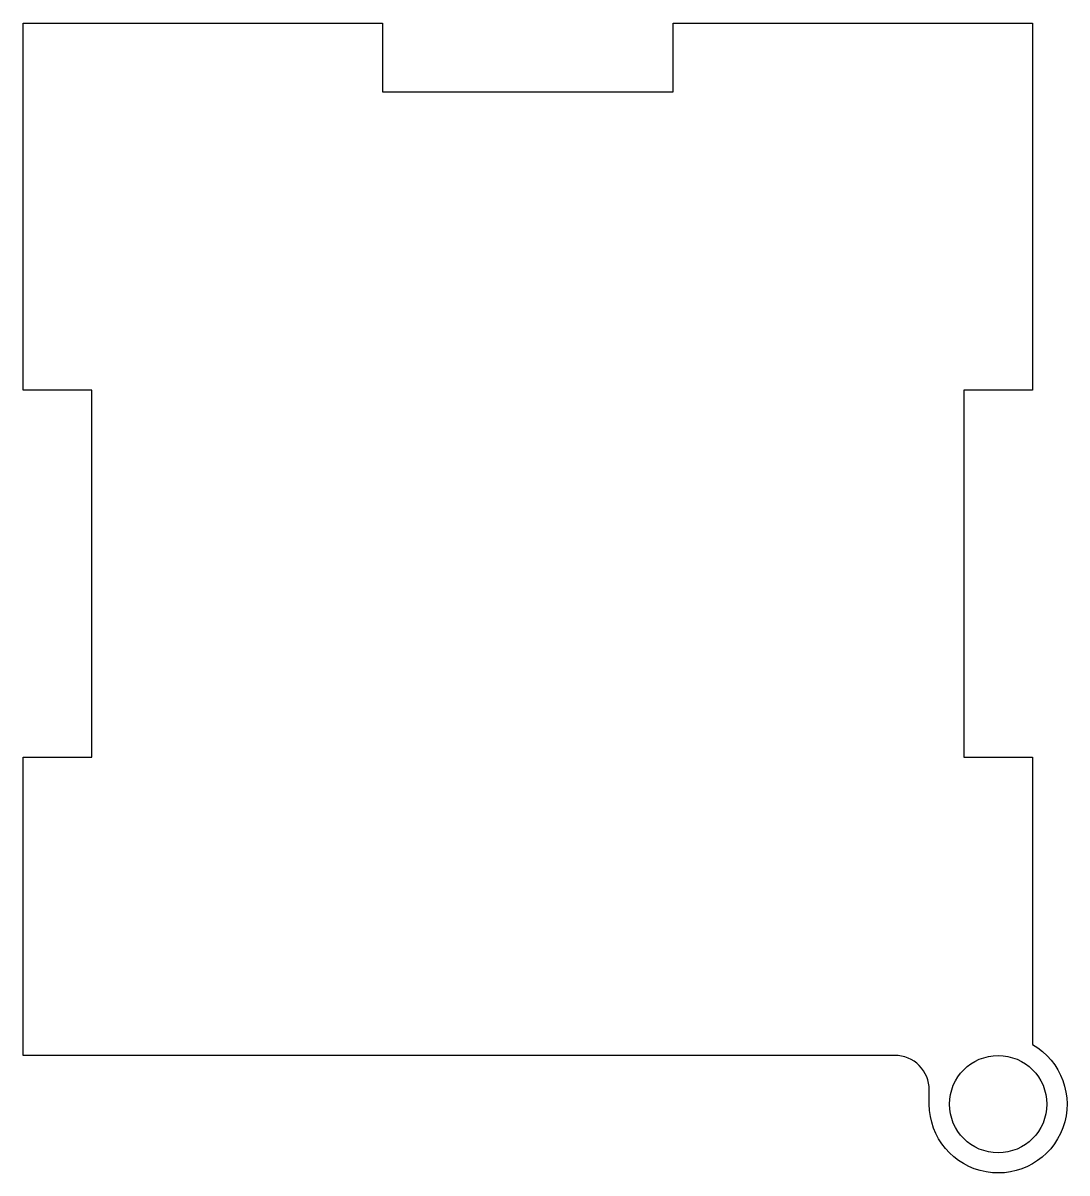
# Model space of a CAD drawing. Header units: millimetres. Extents: x -22 to 23.5, y 36.9 to 87.
import ezdxf

# ---------------------------------------------------------------- set-up
doc = ezdxf.new("R2010")
doc.units = ezdxf.units.MM
doc.layers.get('0').update_dxf_attribs({"linetype": 'CONTINUOUS'})

msp = doc.modelspace()

# ---------------------------------------------------------------- linework, layer by layer
msp.add_lwpolyline([(-6.333, 87), (-6.333, 84), (6.333, 84), (6.333, 87), (22, 87), (22, 71), (19, 71), (19, 55), (22, 55), (22, 42.477, -1.732051), (17.5, 39.879), (17.5, 40.5, 0.414214), (16, 42), (-22, 42), (-22, 55), (-19, 55), (-19, 71), (-22, 71), (-22, 87)], format="xyb", close=True)
msp.add_circle((20.5, 39.879), 2.121)

doc.saveas('drawing.dxf')
